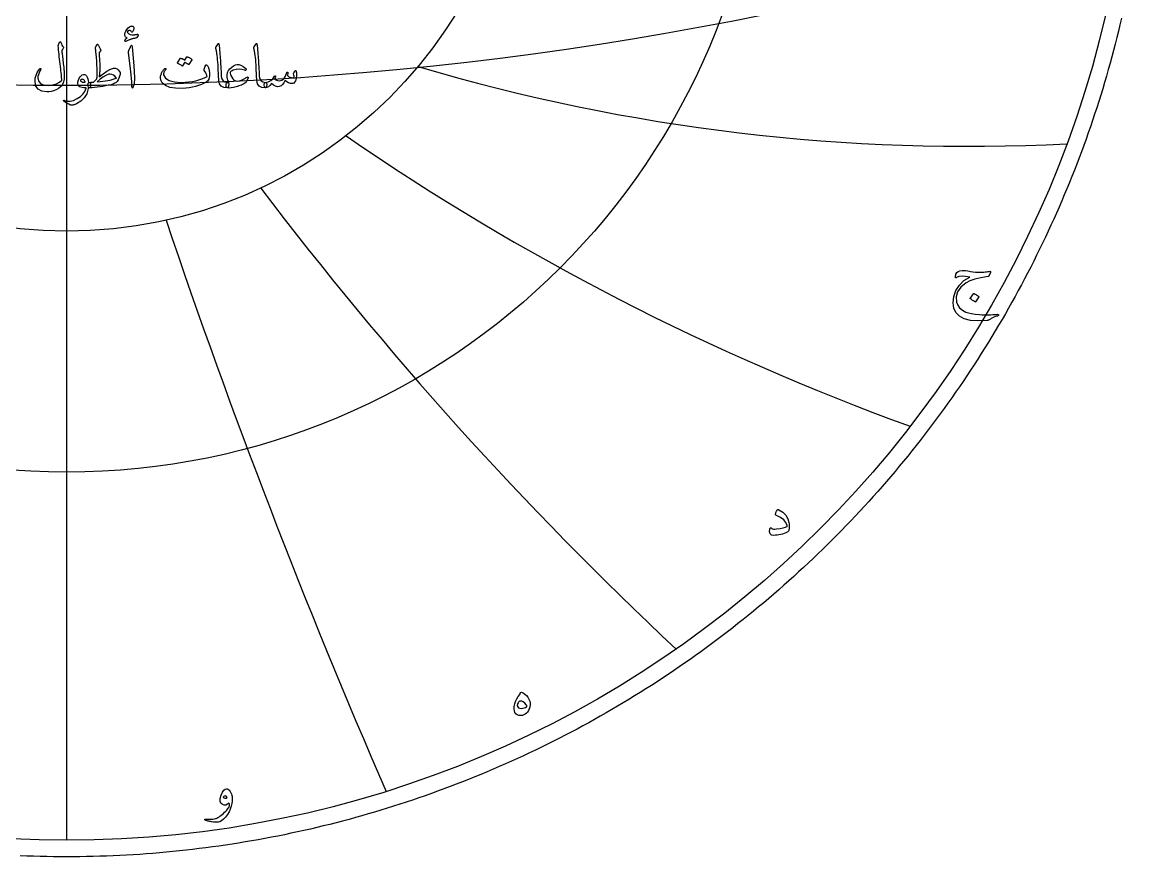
# Model space of a CAD drawing. Header units: millimetres. Extents: x -128 to 128, y -128 to 131.
# Drawn here: x -5.3 to 126, y -128 to -29.3 of the extents above; entities that cross this region are included whole.
import ezdxf

# ---------------------------------------------------------------- set-up
doc = ezdxf.new("R2010")
doc.units = ezdxf.units.MM
for name, color, linetype in [('CUT_OUTER', 1, 'Continuous'), ('ENGRAVE', 7, 'Continuous'), ('ENGRAVE_FINE', 8, 'Continuous'), ('TEXT', 5, 'Continuous')]:
    doc.layers.add(name, color=color, linetype=linetype)

msp = doc.modelspace()

# ---------------------------------------------------------------- linework, layer by layer
at = {"layer": 'CUT_OUTER'}
msp.add_lwpolyline([(124.6667, -28.7995), (124.4877, -29.5639), (124.3039, -30.3272), (124.1155, -31.0893), (123.9224, -31.8503), (123.7246, -32.6101), (123.5222, -33.3686), (123.3151, -34.1259), (123.1034, -34.8819), (122.8871, -35.6366), (122.6661, -36.3899), (122.4405, -37.1419), (122.2103, -37.8925), (121.9755, -38.6417), (121.7361, -39.3894), (121.4921, -40.1356), (121.2436, -40.8803), (120.9905, -41.6235), (120.7328, -42.3651), (120.4706, -43.1051), (120.2038, -43.8434), (119.9325, -44.5802), (119.6567, -45.3152), (119.3764, -46.0486), (119.0916, -46.7802), (118.8024, -47.51), (118.5086, -48.2381), (118.2104, -48.9643), (117.9077, -49.6887), (117.6006, -50.4113), (117.2891, -51.1319), (116.9731, -51.8506), (116.6528, -52.5674), (116.328, -53.2822), (115.9989, -53.9949), (115.6654, -54.7057), (115.3276, -55.4144), (114.9854, -56.1209), (114.6389, -56.8254), (114.288, -57.5278), (113.9329, -58.2279), (113.5735, -58.9259), (113.2098, -59.6217), (112.8418, -60.3152), (112.4696, -61.0065), (112.0932, -61.6954), (111.7125, -62.382), (111.3276, -63.0663), (110.9386, -63.7482), (110.5453, -64.4277), (110.1479, -65.1048), (109.7464, -65.7794), (109.3407, -66.4516), (108.9309, -67.1212), (108.517, -67.7884), (108.099, -68.4529), (107.677, -69.1149), (107.2509, -69.7743), (106.8207, -70.4311), (106.3865, -71.0852), (105.9484, -71.7366), (105.5062, -72.3854), (105.0601, -73.0314), (104.61, -73.6747), (104.1559, -74.3151), (103.698, -74.9528), (103.2361, -75.5877), (102.7704, -76.2197), (102.3008, -76.8489), (101.8273, -77.4751), (101.35, -78.0985), (100.8689, -78.7189), (100.384, -79.3363), (99.8953, -79.9508), (99.4029, -80.5622), (98.9067, -81.1706), (98.4068, -81.776), (97.9032, -82.3782), (97.3958, -82.9774), (96.8849, -83.5735), (96.3703, -84.1664), (95.852, -84.7561), (95.3301, -85.3426), (94.8047, -85.926), (94.2757, -86.5061), (93.7431, -87.0829), (93.207, -87.6565), (92.6674, -88.2267), (92.1243, -88.7936), (91.5778, -89.3572), (91.0277, -89.9175), (90.4743, -90.4743), (89.9175, -91.0277), (89.3572, -91.5778), (88.7936, -92.1243), (88.2267, -92.6674), (87.6565, -93.207), (87.0829, -93.7431), (86.5061, -94.2757), (85.926, -94.8047), (85.3426, -95.3301), (84.7561, -95.852), (84.1664, -96.3703), (83.5735, -96.8849), (82.9774, -97.3958), (82.3782, -97.9032), (81.776, -98.4068), (81.1706, -98.9067), (80.5622, -99.4029), (79.9508, -99.8953), (79.3363, -100.384), (78.7189, -100.8689), (78.0985, -101.35), (77.4751, -101.8273), (76.8489, -102.3008), (76.2197, -102.7704), (75.5877, -103.2361), (74.9528, -103.698), (74.3151, -104.1559), (73.6747, -104.61), (73.0314, -105.0601), (72.3854, -105.5062), (71.7366, -105.9484), (71.0852, -106.3865), (70.4311, -106.8207), (69.7743, -107.2509), (69.1149, -107.677), (68.4529, -108.099), (67.7884, -108.517), (67.1212, -108.9309), (66.4516, -109.3407), (65.7794, -109.7464), (65.1048, -110.1479), (64.4277, -110.5453), (63.7482, -110.9386), (63.0663, -111.3276), (62.382, -111.7125), (61.6954, -112.0932), (61.0065, -112.4696), (60.3152, -112.8418), (59.6217, -113.2098), (58.9259, -113.5735), (58.2279, -113.9329), (57.5278, -114.288), (56.8254, -114.6389), (56.1209, -114.9854), (55.4144, -115.3276), (54.7057, -115.6654), (53.9949, -115.9989), (53.2822, -116.328), (52.5674, -116.6528), (51.8506, -116.9731), (51.1319, -117.2891), (50.4113, -117.6006), (49.6887, -117.9077), (48.9643, -118.2104), (48.2381, -118.5086), (47.51, -118.8024), (46.7802, -119.0916), (46.0486, -119.3764), (45.3152, -119.6567), (44.5802, -119.9325), (43.8434, -120.2038), (43.1051, -120.4706), (42.3651, -120.7328), (41.6235, -120.9905), (40.8803, -121.2436), (40.1356, -121.4921), (39.3894, -121.7361), (38.6417, -121.9755), (37.8925, -122.2103), (37.1419, -122.4405), (36.3899, -122.6661), (35.6366, -122.8871), (34.8819, -123.1034), (34.1259, -123.3151), (33.3686, -123.5222), (32.6101, -123.7246), (31.8503, -123.9224), (31.0893, -124.1155), (30.3272, -124.3039), (29.5639, -124.4877), (28.7995, -124.6667), (28.034, -124.8411), (27.2675, -125.0108), (26.4999, -125.1757), (25.7313, -125.336), (24.9618, -125.4915), (24.1913, -125.6423), (23.42, -125.7883), (22.6477, -125.9297), (21.8746, -126.0663), (21.1006, -126.1981), (20.3259, -126.3252), (19.5504, -126.4476), (18.7742, -126.5651), (17.9972, -126.6779), (17.2196, -126.786), (16.4413, -126.8893), (15.6624, -126.9878), (14.883, -127.0815), (14.1029, -127.1704), (13.3224, -127.2545), (12.5413, -127.3339), (11.7598, -127.4084), (10.9778, -127.4782), (10.1954, -127.5432), (9.4126, -127.6033), (8.6294, -127.6587), (7.846, -127.7092), (7.0622, -127.755), (6.2782, -127.7959), (5.4939, -127.832), (4.7095, -127.8633), (3.9248, -127.8898), (3.1401, -127.9115), (2.3551, -127.9283), (1.5701, -127.9404), (0.7851, -127.9476), (0, -127.95), (-0.7851, -127.9476), (-1.5701, -127.9404), (-2.3551, -127.9283), (-3.1401, -127.9115), (-3.9248, -127.8898), (-4.7095, -127.8633), (-5.4939, -127.832)], dxfattribs=at)
at = {"layer": 'ENGRAVE'}
for points in [[(0, -126), (0, 126)], [(0, -126), (0, -53.9894)]]:
    msp.add_lwpolyline(points, dxfattribs=at)
for radius in [126, 82.4783, 53.9894]:
    msp.add_circle((0, 0), radius, dxfattribs=at)
for centre, radius, start, end in [((106.4983, 184.4605), 228.4081, 253.472045, 272.936249), ((200.3925, 200.3925), 295.1559, 235.453413, 250.051566), ((367.5913, 212.229), 432.397, 217.146724, 226.878826), ((819.2505, 219.5175), 852.1514, 198.6292186, 203.4952694)]:
    msp.add_arc(centre, radius, start, end, dxfattribs=at)
at = {"layer": 'ENGRAVE_FINE'}
msp.add_arc((0, 374.0033), 410.725, 252.309853, 287.690147, dxfattribs=at)
at = {"layer": 'TEXT'}
for points in [[(8.1907, -31.1517), (8.0961, -31.1694), (8.0084, -31.1862), (7.9274, -31.202), (7.8532, -31.217), (7.7863, -31.2315), (7.7271, -31.246), (7.6756, -31.2606), (7.6319, -31.2751), (7.5874, -31.2916), (7.5339, -31.3123), (7.4713, -31.337), (7.3996, -31.3658), (7.3189, -31.3991), (7.229, -31.4375), (7.1301, -31.4808), (7.0222, -31.5291), (6.9782, -31.5436), (6.9405, -31.5436), (6.9092, -31.5291), (6.8843, -31.5001), (6.8693, -31.4288), (6.9115, -31.3458), (7.0108, -31.251), (7.1673, -31.1444), (7.0476, -31.0764), (6.9569, -31.0029), (6.8952, -30.924), (6.8625, -30.8396), (6.8561, -30.6804), (6.8952, -30.5075), (6.9795, -30.3211), (7.1093, -30.121), (7.264, -29.9419), (7.4232, -29.818), (7.5869, -29.7495), (7.7552, -29.7364), (7.8491, -29.7599), (7.9131, -29.8089), (7.9471, -29.8833), (7.9512, -29.9831), (7.9349, -30.0911), (7.9077, -30.19), (7.8696, -30.2798), (7.8206, -30.3606), (7.7716, -30.4173), (7.7262, -30.4422), (7.6845, -30.4354), (7.6464, -30.3968), (7.6028, -30.3392), (7.552, -30.297), (7.494, -30.2703), (7.4286, -30.2589), (7.3601, -30.2589), (7.2998, -30.2735), (7.2476, -30.3025), (7.2036, -30.346), (7.1714, -30.3987), (7.1619, -30.4476), (7.1751, -30.493), (7.2109, -30.5347), (7.3452, -30.6341), (7.5085, -30.7071), (7.7008, -30.7538), (7.9222, -30.7743), (7.9415, -30.7736), (7.963, -30.7715), (7.9868, -30.7681), (8.0129, -30.7634), (8.0413, -30.7577), (8.0719, -30.7516), (8.1048, -30.745), (8.1399, -30.738), (8.178, -30.7309), (8.2125, -30.7244), (8.2433, -30.7182), (8.2706, -30.7126), (8.2946, -30.7078), (8.3159, -30.7044), (8.3345, -30.7024), (8.3504, -30.7017), (8.3803, -30.7049), (8.4048, -30.7144), (8.4239, -30.7303), (8.4375, -30.7525), (8.4461, -30.7738), (8.4502, -30.7942), (8.4497, -30.8137), (8.4448, -30.8323), (8.3744, -30.9639), (8.3087, -31.061), (8.2474, -31.1236), (8.1907, -31.1517)], [(-0.8383, -31.6452), (-0.8256, -31.623), (-0.8093, -31.6071), (-0.7893, -31.5976), (-0.7657, -31.5944), (-0.7421, -31.5985), (-0.7222, -31.6108), (-0.7058, -31.6312), (-0.6931, -31.6597), (-0.6256, -31.8262), (-0.5534, -31.97), (-0.4768, -32.0911), (-0.3956, -32.1896), (-0.3715, -32.225), (-0.3647, -32.2658), (-0.3752, -32.3121), (-0.4028, -32.3638), (-0.4205, -32.3887), (-0.4373, -32.4128), (-0.4532, -32.4359), (-0.4681, -32.4581), (-0.4822, -32.479), (-0.4954, -32.4981), (-0.5076, -32.5153), (-0.519, -32.5307), (-0.538, -32.5588), (-0.5516, -32.5924), (-0.5598, -32.6314), (-0.5625, -32.6759), (-0.5539, -32.8013), (-0.5425, -32.9381), (-0.5285, -33.0862), (-0.5117, -33.2456), (-0.4926, -33.4164), (-0.4718, -33.5986), (-0.4491, -33.792), (-0.4246, -33.9968), (-0.3972, -34.2012), (-0.3729, -34.3933), (-0.3518, -34.5732), (-0.3339, -34.7408), (-0.3187, -34.8966), (-0.3057, -35.0411), (-0.2951, -35.1742), (-0.2867, -35.296), (-0.2772, -35.6567), (-0.3067, -35.9983), (-0.3752, -36.3208), (-0.4827, -36.6243), (-0.5874, -36.8025), (-0.7494, -36.9672), (-0.9685, -37.1183), (-1.2448, -37.2557), (-1.5442, -37.3696), (-1.8254, -37.4499), (-2.0885, -37.4966), (-2.3335, -37.5097), (-2.9468, -37.4254), (-3.3859, -37.194), (-3.6508, -36.8157), (-3.7415, -36.2904), (-3.7098, -35.8989), (-3.6073, -35.5156), (-3.434, -35.1404), (-3.1899, -34.7735), (-3.1713, -34.7521), (-3.1518, -34.739), (-3.1314, -34.734), (-3.1101, -34.7372), (-3.0874, -34.7458), (-3.0702, -34.7571), (-3.0584, -34.7712), (-3.052, -34.788), (-3.0475, -34.8129), (-3.0484, -34.837), (-3.0547, -34.8601), (-3.0665, -34.8823), (-3.233, -35.2067), (-3.3478, -35.4829), (-3.4108, -35.7111), (-3.4222, -35.8912), (-3.3011, -36.2791), (-3.0393, -36.5499), (-2.6369, -36.7036), (-2.094, -36.7404), (-1.6045, -36.6873), (-1.1885, -36.5644), (-0.846, -36.3716), (-0.577, -36.1089), (-0.5827, -35.9821), (-0.5924, -35.834), (-0.6063, -35.6646), (-0.6242, -35.4739), (-0.6466, -35.2613), (-0.6741, -35.0266), (-0.7065, -34.7696), (-0.744, -34.4904), (-0.7793, -34.2023), (-0.8129, -33.9188), (-0.8447, -33.6398), (-0.8746, -33.3654), (-0.9023, -33.0955), (-0.9272, -32.8301), (-0.9494, -32.5693), (-0.969, -32.313), (-0.998, -32.0662), (-0.9966, -32.0381), (-0.9925, -32.0118), (-0.9857, -31.9873), (-0.9762, -31.9646)], [(3.5891, -31.9065), (3.6064, -31.8879), (3.6218, -31.8757), (3.6354, -31.8698), (3.6472, -31.8702), (3.6612, -31.8766), (3.6744, -31.8884), (3.6866, -31.9056), (3.698, -31.9283), (3.744, -32.0263), (3.7878, -32.117), (3.8293, -32.2005), (3.8685, -32.2767), (3.906, -32.3447), (3.942, -32.4037), (3.9767, -32.4536), (4.0101, -32.4944), (4.0346, -32.528), (4.0427, -32.5634), (4.0346, -32.6006), (4.0101, -32.6396), (3.8649, -32.821), (3.8463, -32.8523), (3.8341, -32.8882), (3.8282, -32.9285), (3.8286, -32.9735), (3.8522, -33.3159), (3.8722, -33.6176), (3.8885, -33.8784), (3.9012, -34.0985), (3.9107, -34.2781), (3.9175, -34.4178), (3.9216, -34.5176), (3.923, -34.5775), (3.9214, -34.7544), (3.9166, -34.9222), (3.9087, -35.081), (3.8976, -35.2307), (3.8837, -35.3713), (3.8676, -35.5029), (3.8493, -35.6254), (3.8286, -35.7388), (4.3217, -35.3614), (4.7486, -35.071), (5.1092, -34.8678), (5.4036, -34.7517), (5.5347, -34.7208), (5.6522, -34.7081), (5.7561, -34.7136), (5.8464, -34.7372), (5.9738, -34.8034), (6.095, -34.9077), (6.2097, -35.0502), (6.3181, -35.2307), (6.3349, -35.2738), (6.3417, -35.3233), (6.3386, -35.3791), (6.3254, -35.4412), (6.2533, -35.6644), (6.1675, -35.8767), (6.0682, -36.0781), (5.9552, -36.2686), (5.8455, -36.3911), (5.6903, -36.4972), (5.4898, -36.5871), (5.244, -36.6606), (4.9148, -36.7334), (4.588, -36.7994), (4.2634, -36.8586), (3.9411, -36.911), (3.6215, -36.9561), (3.3051, -36.9935), (2.9919, -37.0232), (2.6819, -37.0452), (2.6469, -37.0352), (2.6147, -37.0053), (2.5852, -36.9554), (2.5585, -36.8856), (2.5349, -36.7998), (2.5222, -36.7168), (2.5204, -36.6365), (2.5294, -36.5589), (2.5498, -36.4913), (2.5821, -36.441), (2.6261, -36.4079), (2.6819, -36.392), (2.756, -36.3879), (2.8261, -36.3829), (2.8921, -36.377), (2.954, -36.3702), (3.0119, -36.3634), (3.0656, -36.3575), (3.1153, -36.3525), (3.1609, -36.3485), (3.5673, -35.9565), (3.571, -35.9395), (3.5746, -35.9175), (3.5782, -35.8905), (3.5819, -35.8585), (3.5855, -35.8216), (3.5891, -35.7796), (3.5927, -35.7327), (3.5964, -35.6807), (3.5995, -35.6242), (3.6018, -35.5637), (3.6032, -35.499), (3.6036, -35.4303), (3.6036, -35.358), (3.6036, -35.2824), (3.6036, -35.2037), (3.6036, -35.1218), (3.6027, -35.0293), (3.6, -34.9186), (3.5955, -34.7898), (3.5891, -34.6428), (3.5809, -34.4786), (3.571, -34.2981), (3.5592, -34.1012), (3.5456, -33.888), (3.5143, -33.4148), (3.4857, -33.0406), (3.4598, -32.7652), (3.4367, -32.5888), (3.4181, -32.4754), (3.4058, -32.3892), (3.3999, -32.3302), (3.4004, -32.2985), (3.4224, -32.2386), (3.4449, -32.1823), (3.4678, -32.1297), (3.4911, -32.0807), (3.5149, -32.0344), (3.5392, -31.99), (3.5639, -31.9473), (3.5891, -31.9065)], [(7.5302, -32.1823), (7.5996, -32.0481), (7.6554, -32.0009), (7.6976, -32.0408), (7.7262, -32.1678), (7.8931, -33.946), (7.9925, -35.0375), (8.0147, -35.9093), (7.9598, -36.5617), (7.8278, -36.9944), (7.8038, -37.0298), (7.7825, -37.0489), (7.7639, -37.0516), (7.748, -37.038), (7.7353, -37.0167), (7.7262, -36.989), (7.7208, -36.955), (7.719, -36.9146), (7.719, -36.6002), (7.7044, -36.2668), (7.6754, -35.9143), (7.6319, -35.5428), (7.6223, -35.4457), (7.5938, -35.1835), (7.5461, -34.7562), (7.4794, -34.1638), (7.3198, -32.8501), (7.3161, -32.7802), (7.3198, -32.7158), (7.3306, -32.6568), (7.3488, -32.6033)], [(17.8948, -31.8194), (17.9088, -31.7976), (17.922, -31.7831), (17.9342, -31.7759), (17.9456, -31.7759), (17.9628, -31.7854), (17.9782, -31.814), (17.9918, -31.8616), (18.0036, -31.9283), (18.0635, -32.4704), (18.1125, -32.9716), (18.1506, -33.4321), (18.1778, -33.8517), (18.1953, -34.2105), (18.2114, -34.5321), (18.2261, -34.8166), (18.2395, -35.0638), (18.2511, -35.2738), (18.2604, -35.4466), (18.2674, -35.5823), (18.2722, -35.6807), (18.3366, -35.9756), (18.479, -36.1924), (18.6995, -36.3312), (18.998, -36.392), (19.081, -36.4138), (19.1341, -36.4646), (19.1572, -36.5444), (19.1504, -36.6533), (19.1164, -36.8248), (19.0796, -36.9472), (19.0402, -37.0207), (18.998, -37.0452), (18.5779, -36.9899), (18.2685, -36.8239), (18.0699, -36.5471), (17.9819, -36.1597), (17.968, -35.9744), (17.9555, -35.7887), (17.9444, -35.6025), (17.9347, -35.4158), (17.9258, -35.2287), (17.9174, -35.0411), (17.9095, -34.8531), (17.902, -34.6646), (17.8884, -34.3051), (17.8694, -33.9814), (17.8449, -33.6936), (17.8149, -33.4416), (17.7795, -33.1996), (17.7387, -32.9417), (17.6924, -32.6679), (17.6407, -32.3783), (17.6339, -32.3261), (17.6353, -32.2785), (17.6448, -32.2354), (17.6625, -32.1968)], [(22.3875, -31.8194), (22.4016, -31.7976), (22.4147, -31.7831), (22.427, -31.7759), (22.4383, -31.7759), (22.4555, -31.7854), (22.471, -31.814), (22.4846, -31.8616), (22.4964, -31.9283), (22.5562, -32.4704), (22.6052, -32.9716), (22.6433, -33.4321), (22.6706, -33.8517), (22.688, -34.2105), (22.7041, -34.5321), (22.7189, -34.8166), (22.7323, -35.0638), (22.7438, -35.2738), (22.7531, -35.4466), (22.7602, -35.5823), (22.7649, -35.6807), (22.8293, -35.9756), (22.9718, -36.1924), (23.1922, -36.3312), (23.4907, -36.392), (23.5737, -36.4138), (23.6268, -36.4646), (23.6499, -36.5444), (23.6431, -36.6533), (23.6091, -36.8248), (23.5724, -36.9472), (23.5329, -37.0207), (23.4907, -37.0452), (23.0707, -36.9899), (22.7613, -36.8239), (22.5626, -36.5471), (22.4746, -36.1597), (22.4608, -35.9744), (22.4483, -35.7887), (22.4372, -35.6025), (22.4274, -35.4158), (22.4186, -35.2287), (22.4102, -35.0411), (22.4022, -34.8531), (22.3948, -34.6646), (22.3811, -34.3051), (22.3621, -33.9814), (22.3376, -33.6936), (22.3077, -33.4416), (22.2723, -33.1996), (22.2315, -32.9417), (22.1852, -32.6679), (22.1335, -32.3783), (22.1267, -32.3261), (22.128, -32.2785), (22.1376, -32.2354), (22.1552, -32.1968)], [(14.2077, -33.3799), (14.2167, -33.3708), (14.2294, -33.3654), (14.2458, -33.3636), (14.2657, -33.3654), (14.3372, -33.3922), (14.4064, -33.4216), (14.4733, -33.4538), (14.5379, -33.4888), (14.6007, -33.5269), (14.6622, -33.5686), (14.7223, -33.614), (14.781, -33.663), (14.7924, -33.6779), (14.7974, -33.6938), (14.796, -33.7106), (14.7883, -33.7283), (14.4399, -34.2799), (14.4304, -34.2872), (14.4163, -34.2872), (14.3977, -34.2799), (14.3746, -34.2654), (14.3587, -34.252), (14.3329, -34.2336), (14.297, -34.2103), (14.2512, -34.1819), (14.195, -34.1481), (14.1278, -34.1084), (14.0498, -34.0628), (13.9609, -34.0114), (13.6851, -34.4396), (13.6724, -34.4527), (13.656, -34.4559), (13.6361, -34.4491), (13.6125, -34.4323), (13.5921, -34.4178), (13.5599, -34.396), (13.5159, -34.367), (13.4601, -34.3307), (13.3916, -34.2872), (13.3095, -34.2364), (13.2138, -34.1783), (13.1044, -34.113), (13.0931, -34.1021), (13.0881, -34.0912), (13.0895, -34.0803), (13.0972, -34.0694), (13.4528, -33.5396), (13.4619, -33.5305), (13.4746, -33.5251), (13.4909, -33.5233), (13.5109, -33.5251), (13.5717, -33.5448), (13.6306, -33.5677), (13.6878, -33.5938), (13.7431, -33.6231), (13.7967, -33.655), (13.8484, -33.6893), (13.8983, -33.7258), (13.9464, -33.7646)], [(2.5367, -37.1251), (2.3666, -37.7225), (2.0813, -38.2229), (1.6807, -38.6261), (1.1649, -38.9323), (1.0928, -38.9634), (1.0216, -38.9913), (0.9513, -39.016), (0.8819, -39.0376), (0.8138, -39.0555), (0.7476, -39.0693), (0.6832, -39.0791), (0.6206, -39.0847), (0.4645, -39.0625), (0.2577, -38.9813), (0, -38.8411), (-0.3085, -38.642), (-0.3416, -38.6134), (-0.3611, -38.5858), (-0.367, -38.559), (-0.3593, -38.5331), (-0.342, -38.5132), (-0.3194, -38.5041), (-0.2912, -38.5059), (-0.2577, -38.5186), (0.0631, -38.6225), (0.4228, -38.622), (0.8215, -38.5173), (1.2593, -38.3081), (1.6167, -38.0654), (1.9125, -37.7801), (2.1466, -37.4521), (2.319, -37.0815), (2.3176, -37.0684), (2.3135, -37.0579), (2.3067, -37.0502), (2.2972, -37.0452), (2.0472, -37.0307), (1.8345, -37.0017), (1.6589, -36.9581), (1.5206, -36.9001), (1.4135, -36.8102), (1.3464, -36.686), (1.3192, -36.5272), (1.3319, -36.3339), (1.3359, -36.3083), (1.3409, -36.2822), (1.3468, -36.2557), (1.3536, -36.2287), (1.3613, -36.2008), (1.37, -36.1715), (1.3795, -36.1409), (1.3899, -36.1089), (1.4752, -35.9016), (1.5786, -35.7297), (1.7002, -35.5932), (1.8399, -35.492), (1.9828, -35.4367), (2.1139, -35.4376), (2.2332, -35.4947), (2.3407, -35.6081), (2.4346, -35.766), (2.5058, -35.9493), (2.5544, -36.1579), (2.5802, -36.392), (2.5945, -36.3918), (2.6084, -36.3911), (2.6217, -36.39), (2.6347, -36.3884), (2.6476, -36.3868), (2.661, -36.3857), (2.6748, -36.385), (2.6891, -36.3847), (2.7381, -36.3952), (2.7762, -36.4265), (2.8034, -36.4786), (2.8198, -36.5517), (2.8266, -36.632), (2.8252, -36.7132), (2.8157, -36.7953), (2.798, -36.8783), (2.7748, -36.9513), (2.749, -37.0035), (2.7204, -37.0348), (2.6891, -37.0452), (2.5512, -37.0452), (2.5503, -37.0584), (2.5476, -37.0761), (2.543, -37.0983), (2.5367, -37.1251)], [(5.1496, -35.4049), (5.1129, -35.4063), (5.0752, -35.4104), (5.0366, -35.4172), (4.9972, -35.4267), (4.6406, -35.5669), (4.2895, -35.7624), (3.9439, -36.0132), (3.6036, -36.3194), (3.9434, -36.2877), (4.2659, -36.2505), (4.5712, -36.2078), (4.8593, -36.1597), (5.1301, -36.1058), (5.3837, -36.0454), (5.62, -35.9787), (5.8391, -35.9057), (5.8595, -35.8971), (5.87, -35.8858), (5.8704, -35.8717), (5.8609, -35.8549), (5.7048, -35.6635), (5.5343, -35.5247), (5.3492, -35.4385), (5.1496, -35.4049)], [(16.5738, -34.3452), (16.6226, -34.4065), (16.6672, -34.4741), (16.7078, -34.548), (16.7444, -34.6283), (16.7768, -34.7145), (16.8051, -34.8061), (16.8294, -34.9032), (16.8496, -35.0057), (16.8759, -35.2117), (16.8823, -35.4158), (16.8686, -35.6181), (16.8351, -35.8186), (16.7843, -35.9973), (16.719, -36.1416), (16.6391, -36.2514), (16.5448, -36.3267), (16.2454, -36.485), (15.9278, -36.6261), (15.5921, -36.7499), (15.2383, -36.8565), (14.8663, -36.945), (14.4762, -37.0144), (14.0679, -37.0647), (13.6415, -37.096), (12.8422, -37.0879), (12.1863, -36.9763), (11.6737, -36.7613), (11.3044, -36.4428), (11.1529, -36.1938), (11.0831, -35.9257), (11.0949, -35.6385), (11.1883, -35.3323), (11.2198, -35.2663), (11.2564, -35.199), (11.2979, -35.1302), (11.3444, -35.0601), (11.3958, -34.9887), (11.4523, -34.9159), (11.5138, -34.8417), (11.5802, -34.7662), (11.6025, -34.7449), (11.6256, -34.7317), (11.6496, -34.7267), (11.6746, -34.7299), (11.6914, -34.7363), (11.7054, -34.7481), (11.7168, -34.7653), (11.7254, -34.788), (11.7295, -34.8093), (11.7272, -34.8297), (11.7186, -34.8492), (11.7036, -34.8678), (11.6415, -34.9418), (11.5857, -35.0184), (11.5362, -35.0978), (11.4931, -35.1799), (11.4637, -35.2584), (11.4478, -35.3341), (11.4455, -35.4072), (11.4569, -35.4775), (11.6837, -35.888), (12.1101, -36.1761), (12.7361, -36.3417), (13.5617, -36.3847), (14.0155, -36.3673), (14.4481, -36.3294), (14.8593, -36.2711), (15.2492, -36.1924), (15.6182, -36.0933), (15.9668, -35.9738), (16.295, -35.8338), (16.6028, -35.6735), (16.5729, -35.5238), (16.5048, -35.3577), (16.3987, -35.1754), (16.2544, -34.9767), (16.2499, -34.9576), (16.2508, -34.9222), (16.2572, -34.8705), (16.269, -34.8025), (16.2721, -34.7957), (16.2744, -34.7898), (16.2758, -34.7848), (16.2762, -34.7807), (16.2998, -34.6882), (16.3343, -34.5847), (16.3796, -34.4704), (16.4359, -34.3452), (16.4608, -34.3071), (16.4921, -34.2944), (16.5298, -34.3071), (16.5738, -34.3452)], [(21.444, -35.8622), (21.248, -36.2976), (21.223, -36.3407), (21.199, -36.3757), (21.1759, -36.4024), (21.1536, -36.421), (21.0407, -36.4984), (20.9196, -36.5707), (20.7903, -36.6381), (20.6528, -36.7005), (20.5077, -36.7588), (20.3552, -36.8139), (20.1956, -36.8658), (20.0286, -36.9146), (19.7165, -36.9908), (19.4407, -37.038), (19.2012, -37.0561), (18.998, -37.0452), (18.9204, -37.0098), (18.8692, -36.94), (18.8442, -36.8357), (18.8456, -36.6968), (18.8642, -36.5716), (18.8909, -36.4791), (18.9259, -36.4192), (18.969, -36.392), (18.9762, -36.392), (18.9835, -36.392), (18.9907, -36.392), (18.998, -36.392), (19.052, -36.3974), (19.105, -36.3993), (19.1572, -36.3974), (19.2085, -36.392), (19.1205, -36.2618), (19.0524, -36.118), (19.0043, -35.9606), (18.9762, -35.7896), (18.9721, -35.4834), (19.0252, -35.2108), (19.1354, -34.9717), (19.3028, -34.7662), (19.5183, -34.5743), (19.7292, -34.4269), (19.9356, -34.3239), (20.1375, -34.2654), (20.3552, -34.2658), (20.602, -34.347), (20.8778, -34.509), (21.1827, -34.7517), (21.2171, -34.7893), (21.2335, -34.8297), (21.2317, -34.8728), (21.2117, -34.9186), (21.1831, -34.954), (21.1482, -34.9731), (21.1069, -34.9758), (21.0593, -34.9622), (20.7177, -34.8633), (20.3752, -34.8279), (20.0318, -34.856), (19.6875, -34.9476), (19.551, -35.0053), (19.4462, -35.0692), (19.3731, -35.1395), (19.3319, -35.2162), (19.3219, -35.3133), (19.35, -35.4376), (19.4162, -35.5891), (19.5206, -35.7678), (19.6476, -35.9484), (19.7673, -36.0835), (19.8798, -36.1734), (19.9851, -36.2178), (20.2142, -36.2405), (20.4442, -36.2142), (20.6751, -36.1389), (20.9069, -36.0146), (21.1173, -35.8694), (21.2262, -35.8005), (21.3133, -35.7606), (21.3786, -35.7497), (21.4222, -35.7678), (21.4399, -35.79), (21.4494, -35.8132), (21.4508, -35.8372), (21.444, -35.8622)], [(27.0109, -34.9767), (27.0268, -34.9658), (27.0454, -34.9694), (27.0667, -34.9876), (27.0907, -35.0202), (27.1166, -35.0756), (27.1361, -35.1545), (27.1492, -35.257), (27.156, -35.3831), (27.1583, -35.5265), (27.1506, -35.6662), (27.1329, -35.8023), (27.1052, -35.9347), (27.0245, -36.1924), (26.9347, -36.3775), (26.8358, -36.49), (26.7278, -36.5299), (26.4724, -36.5149), (26.2361, -36.4483), (26.0188, -36.3299), (25.8206, -36.1597), (25.6845, -36.4278), (25.523, -36.637), (25.3361, -36.7871), (25.1238, -36.8783), (24.9011, -36.8983), (24.6756, -36.842), (24.4474, -36.7095), (24.2165, -36.5009), (24.0296, -36.739), (23.8464, -36.9091), (23.6667, -37.0112), (23.4907, -37.0452), (23.4553, -37.0253), (23.4218, -36.9654), (23.39, -36.8656), (23.3601, -36.7259), (23.3492, -36.588), (23.3673, -36.4864), (23.4145, -36.421), (23.4907, -36.392), (23.8255, -36.3162), (24.1185, -36.1688), (24.3699, -35.9497), (24.5794, -35.6589), (24.5908, -35.6431), (24.603, -35.6317), (24.6162, -35.6249), (24.6302, -35.6226), (24.6475, -35.6245), (24.6629, -35.6299), (24.6765, -35.639), (24.6883, -35.6517), (24.6951, -35.6907), (24.6792, -35.7569), (24.6407, -35.8504), (24.5794, -35.971), (24.6597, -36.064), (24.7845, -36.1325), (24.9537, -36.1765), (25.1673, -36.196), (25.4336, -36.1402), (25.6663, -35.9583), (25.8655, -35.6503), (26.031, -35.2162), (26.0392, -35.194), (26.0492, -35.1781), (26.061, -35.1686), (26.0746, -35.1654), (26.095, -35.1672), (26.1127, -35.1726), (26.1277, -35.1817), (26.1399, -35.1944), (26.149, -35.2126), (26.1544, -35.2307), (26.1562, -35.2489), (26.1544, -35.267), (26.0819, -35.5718), (26.1667, -35.6471), (26.2687, -35.7134), (26.3881, -35.7705), (26.5246, -35.8186), (26.6575, -35.8499), (26.7587, -35.8567), (26.8281, -35.839), (26.8657, -35.7968), (26.878, -35.7324), (26.8712, -35.6408), (26.8453, -35.5219), (26.8004, -35.3759), (26.8081, -35.3346), (26.8458, -35.2543), (26.9134, -35.135), (27.0109, -34.9767)], [(2.1883, -36.3122), (2.1121, -36.1793), (2.0286, -36.0854), (1.9379, -36.0305), (1.8399, -36.0146), (1.7814, -36.03), (1.7292, -36.0545), (1.6834, -36.0881), (1.644, -36.1307), (1.6313, -36.1534), (1.6294, -36.1779), (1.6385, -36.2042), (1.6585, -36.2323), (1.7333, -36.2981), (1.8417, -36.343), (1.9837, -36.3671), (2.1593, -36.3702), (2.1774, -36.3666), (2.1883, -36.3557), (2.1919, -36.3376), (2.1883, -36.3122)], [(109.1699, -58.8681), (108.9841, -59.2861), (108.9672, -59.3137), (108.9474, -59.3345), (108.9246, -59.3485), (108.899, -59.3558), (108.0401, -59.4913), (107.3216, -59.6577), (106.7433, -59.8552), (106.3054, -60.0835), (105.6914, -60.5844), (105.297, -61.1345), (105.1224, -61.734), (105.1674, -62.3829), (105.3038, -62.7342), (105.5351, -63.0448), (105.8612, -63.3148), (106.2822, -63.5442), (106.5778, -63.6468), (106.9461, -63.73), (107.3869, -63.7939), (107.9003, -63.8384), (108.1732, -63.8515), (108.4422, -63.8597), (108.7074, -63.8631), (108.9687, -63.8616), (109.2251, -63.8558), (109.4757, -63.8461), (109.7206, -63.8326), (109.9596, -63.8152), (110.0157, -63.8113), (110.0603, -63.8152), (110.0932, -63.8268), (110.1145, -63.8461), (110.1261, -63.8698), (110.1299, -63.8945), (110.1261, -63.9202), (110.1145, -63.9468), (110.106, -63.961), (110.0961, -63.9729), (110.0847, -63.9823), (110.0719, -63.9894), (110.0581, -63.9954), (110.0438, -64.0019), (110.0291, -64.009), (110.0138, -64.0165), (109.7907, -64.0876), (109.5938, -64.1616), (109.423, -64.2385), (109.2783, -64.3184), (109.1857, -64.376), (109.1012, -64.4248), (109.025, -64.465), (108.957, -64.4965), (108.8982, -64.5206), (108.8496, -64.539), (108.8112, -64.5516), (108.7828, -64.5584), (107.7241, -64.5976), (106.8241, -64.5216), (106.0828, -64.3305), (105.5003, -64.0242), (105.0793, -63.6042), (104.8306, -63.0797), (104.7541, -62.4506), (104.8499, -61.7171), (105.1035, -60.9782), (105.5003, -60.3487), (106.0403, -59.8285), (106.7235, -59.4177), (106.2396, -59.3253), (105.8177, -59.3035), (105.4577, -59.3524), (105.1596, -59.4719), (105.1335, -59.4816), (105.1093, -59.4874), (105.087, -59.4894), (105.0667, -59.4874), (105.0498, -59.4811), (105.0377, -59.47), (105.0304, -59.454), (105.028, -59.4332), (105.0387, -59.3369), (105.0551, -59.2416), (105.0774, -59.1473), (105.1054, -59.0539), (105.2041, -58.8724), (105.3609, -58.7384), (105.5757, -58.6518), (105.8487, -58.6126), (106.0214, -58.614), (106.2377, -58.6339), (106.4975, -58.6721), (106.8009, -58.7287), (107.114, -58.7853), (107.4028, -58.8235), (107.6675, -58.8434), (107.908, -58.8448), (108.0237, -58.8398), (108.1461, -58.8323), (108.2753, -58.8223), (108.4112, -58.81), (108.554, -58.7948), (108.7035, -58.7761), (108.8598, -58.7541), (109.0228, -58.7287), (109.1162, -58.7258), (109.1719, -58.7481), (109.1898, -58.7955), (109.1699, -58.8681)], [(107.1725, -61.3765), (107.1822, -61.3668), (107.1957, -61.361), (107.2132, -61.359), (107.2345, -61.361), (107.3849, -61.4219), (107.5267, -61.4965), (107.6598, -61.5845), (107.7841, -61.6861), (107.7962, -61.7016), (107.8016, -61.7171), (107.8001, -61.7326), (107.7919, -61.7481), (107.428, -62.3365), (107.4145, -62.3505), (107.397, -62.3539), (107.3757, -62.3466), (107.3506, -62.3287), (107.3288, -62.3132), (107.2945, -62.29), (107.2475, -62.259), (107.188, -62.2203), (107.1149, -62.1739), (107.0274, -62.1197), (106.9253, -62.0577), (106.8087, -61.9881), (106.7932, -61.9765), (106.7854, -61.9648), (106.7854, -61.9532), (106.7932, -61.9416)], [(83.7663, -87.4114), (83.797, -87.3192), (83.8272, -87.2362), (83.857, -87.1624), (83.8863, -87.0978), (83.9146, -87.0419), (83.9414, -86.9943), (83.9668, -86.9548), (83.9908, -86.9236), (84.028, -86.8936), (84.0701, -86.881), (84.1171, -86.8859), (84.1688, -86.9081), (84.6271, -87.2154), (84.9798, -87.572), (85.2271, -87.978), (85.3688, -88.4333), (85.3887, -88.5635), (85.4017, -88.6907), (85.408, -88.8151), (85.4075, -88.9365), (85.3998, -89.0541), (85.3843, -89.1668), (85.3611, -89.2747), (85.3301, -89.3778), (85.3025, -89.433), (85.2663, -89.4823), (85.2213, -89.5259), (85.1675, -89.5636), (84.9827, -89.6541), (84.7921, -89.732), (84.5956, -89.7973), (84.3933, -89.8501), (84.1863, -89.8912), (83.9753, -89.9217), (83.7604, -89.9415), (83.5417, -89.9507), (83.2824, -89.9072), (83.1237, -89.761), (83.0656, -89.5123), (83.1082, -89.161), (83.1227, -89.1228), (83.143, -89.0933), (83.1692, -89.0725), (83.2011, -89.0604), (83.2287, -89.0638), (83.2572, -89.0739), (83.2867, -89.0909), (83.3172, -89.1146), (83.4116, -89.1654), (83.5398, -89.1939), (83.7019, -89.2002), (83.8979, -89.1843), (84.3232, -89.1223), (84.6701, -89.0526), (84.9387, -88.9752), (85.1288, -88.8901), (85.1385, -88.8785), (85.1443, -88.8591), (85.1463, -88.832), (85.1443, -88.7972), (85.0132, -88.4314), (84.7592, -88.1081), (84.3822, -87.8275), (83.8824, -87.5894), (83.8171, -87.5551), (83.7759, -87.5139), (83.759, -87.466), (83.7663, -87.4114)], [(53.6167, -108.5402), (53.683, -108.5097), (53.758, -108.5034), (53.8417, -108.5213), (53.9341, -108.5634), (54.164, -108.7173), (54.358, -108.8925), (54.5162, -109.0889), (54.6386, -109.3066), (54.7233, -109.5336), (54.7683, -109.7654), (54.7736, -110.002), (54.7393, -110.2434), (54.6769, -110.4636), (54.5902, -110.6596), (54.4794, -110.8313), (54.3444, -110.9789), (54.192, -111.0975), (54.029, -111.1821), (53.8552, -111.2329), (53.6709, -111.2499), (53.4299, -111.2325), (53.2335, -111.1647), (53.0815, -111.0466), (52.9741, -110.8783), (52.9098, -110.6736), (52.887, -110.4389), (52.9059, -110.1742), (52.9664, -109.8796), (53.0646, -109.5737), (53.1967, -109.2834), (53.3627, -109.0086), (53.5625, -108.7492), (53.5693, -108.7371), (53.5741, -108.7163), (53.577, -108.6868), (53.578, -108.6486), (53.5804, -108.607), (53.5877, -108.575), (53.5998, -108.5528), (53.6167, -108.5402)], [(54.3522, -110.2047), (54.3846, -110.1641), (54.389, -110.1118), (54.3652, -110.0479), (54.3135, -109.9725), (54.134, -109.777), (53.9593, -109.6396), (53.7894, -109.5602), (53.6244, -109.5389), (53.546, -109.5529), (53.4735, -109.595), (53.4067, -109.6652), (53.3457, -109.7634), (53.2969, -109.8694), (53.2664, -109.9628), (53.2543, -110.0436), (53.2606, -110.1118), (53.3148, -110.2371), (53.4077, -110.3266), (53.5393, -110.3804), (53.7096, -110.3983), (53.8978, -110.3862), (54.0677, -110.3499), (54.2191, -110.2894), (54.3522, -110.2047)], [(18.2673, -120.6514), (18.4086, -120.3233), (18.5615, -120.0901), (18.726, -119.9517), (18.9022, -119.9082), (19.0125, -119.9275), (19.119, -119.9856), (19.2215, -120.0824), (19.3202, -120.2178), (19.3677, -120.2962), (19.4093, -120.3765), (19.4451, -120.4588), (19.4751, -120.543), (19.5007, -120.6296), (19.5235, -120.7191), (19.5433, -120.8115), (19.5602, -120.9069), (19.5762, -121.1193), (19.5622, -121.3695), (19.5181, -121.6574), (19.4441, -121.983), (19.3348, -122.3203), (19.1848, -122.643), (18.9941, -122.9512), (18.7628, -123.2449), (18.5204, -123.5009), (18.3041, -123.6882), (18.114, -123.8067), (17.9499, -123.8565), (17.7825, -123.8653), (17.5899, -123.8604), (17.3722, -123.842), (17.1293, -123.8101), (17.0061, -123.79), (16.8922, -123.7685), (16.7874, -123.7455), (16.6919, -123.7211), (16.605, -123.6961), (16.5264, -123.6717), (16.456, -123.6478), (16.3938, -123.6243), (16.357, -123.604), (16.3319, -123.5817), (16.3183, -123.5575), (16.3164, -123.5314), (16.3285, -123.5053), (16.3493, -123.4888), (16.3788, -123.482), (16.417, -123.4849), (16.7156, -123.514), (17.0073, -123.5159), (17.2923, -123.4907), (17.5706, -123.4385), (17.6565, -123.4119), (17.7515, -123.3707), (17.8558, -123.3151), (17.9693, -123.2449), (18.0919, -123.1603), (18.2238, -123.0611), (18.3648, -122.9474), (18.5151, -122.8191), (18.6622, -122.6865), (18.7938, -122.5598), (18.9099, -122.4388), (19.0106, -122.3236), (19.0952, -122.2138), (19.1635, -122.1088), (19.2152, -122.0086), (19.2506, -121.9133), (19.2302, -121.7691), (19.208, -121.6617), (19.1838, -121.5911), (19.1577, -121.5572), (19.0004, -121.7425), (18.8228, -121.8417), (18.6249, -121.8548), (18.4067, -121.7817), (18.2267, -121.624), (18.1435, -121.383), (18.157, -121.0588), (18.2673, -120.6514)], [(18.9719, -120.9378), (18.8577, -120.7995), (18.7396, -120.7482), (18.6177, -120.784), (18.4919, -120.9069), (18.5944, -120.9901), (18.7086, -121.023), (18.8344, -121.0056), (18.9719, -120.9378)]]:
    msp.add_lwpolyline(points, close=True, dxfattribs=at)

doc.saveas('drawing.dxf')
